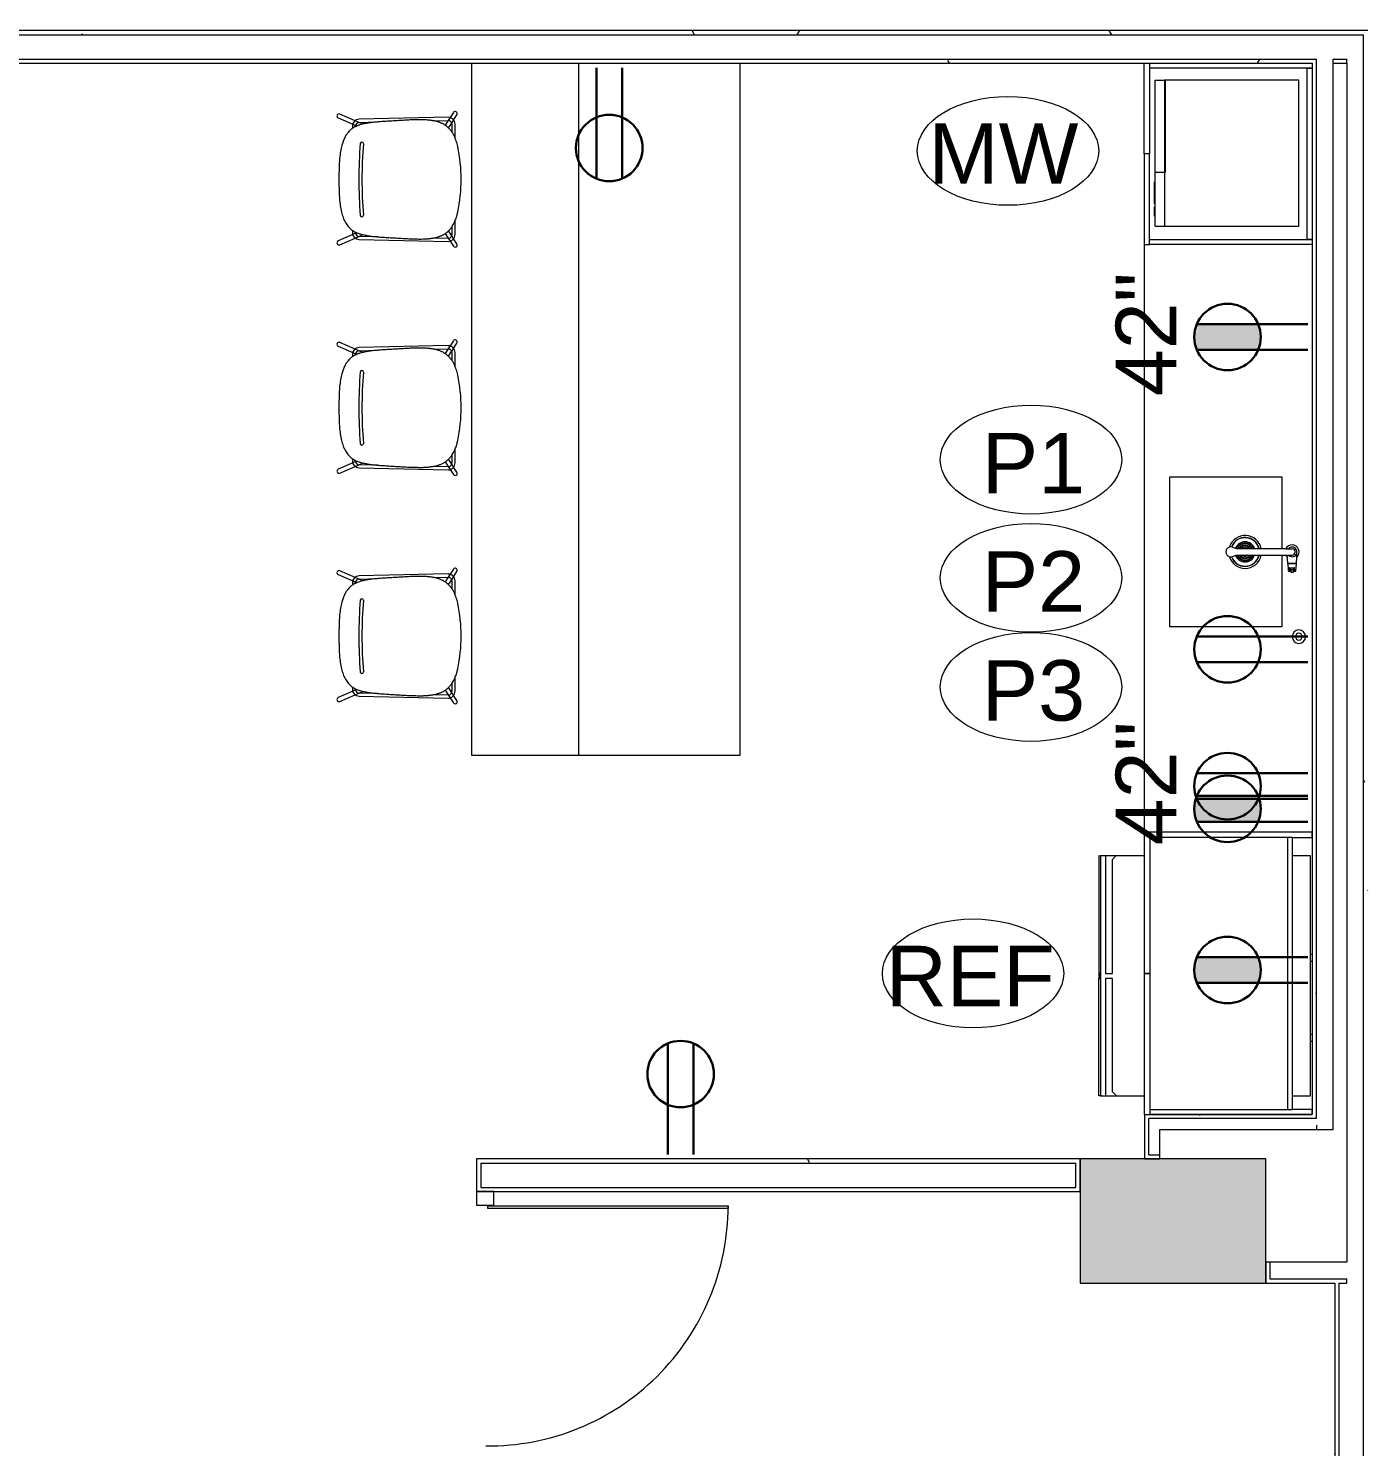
# Model space of a CAD drawing. Header units: inches. Extents: x 0 to 1536, y 72 to 1354.
# Drawn here: x 886.6 to 1085.6, y 241.2 to 452.4 of the extents above; entities that cross this region are included whole.
import ezdxf

# ---------------------------------------------------------------- set-up
doc = ezdxf.new("R2010")
doc.units = ezdxf.units.IN
doc.header["$MEASUREMENT"] = 0
for name, color, linetype, lineweight in [('A-ANNO-NOTE', 131, 'Continuous', 9), ('A-COLS', 52, 'Continuous', 13), ('A-DOOR', 31, 'Continuous', 13), ('A-GLAZ-CWMG', 51, 'Continuous', 9), ('A-WALL', 113, 'Continuous', 13), ('A-WALL-PATT', 111, 'Continuous', 13), ('I-FURN', 30, 'Continuous', 9), ('I-WALL', 2, 'Continuous', 13), ('P-SANR-FIXT', 6, 'Continuous', 9), ('P-SANR-FIXT-IDEN', 2, 'Continuous', 9), ('Q-CASE', 31, 'Continuous', 9), ('Q-SPCQ', 91, 'Continuous', 9), ('Q-SPCQ-IDEN', 132, 'Continuous', 9)]:
    doc.layers.add(name, color=color, linetype=linetype, lineweight=lineweight)
doc.styles.add('Arial_1', font='arial.ttf', dxfattribs={"height": 9})
doc.styles.add('Swis721 Lt BT_2', font='swissl.ttf', dxfattribs={"height": 9})
pattern_1 = [(0, (0, 0), (30.72, 7.68), [1.267, -21.773, 1.267, -21.773, -122.88]), (0, (0, 0), (30.72, 7.68), [-46.08, 1.267, -44.813, 1.267, -21.773, -53.76]), (0, (0, 0), (30.72, 7.68), [-115.2, 1.267, -14.093, 1.267, -37.133]), (120, (11.52, 3.84), (-22.011075, 22.7643), [1.267, -21.773, 1.267, -21.773, -122.88]), (120, (11.52, 3.84), (-22.011075, 22.7643), [-46.08, 1.267, -44.813, 1.267, -21.773, -53.76]), (120, (11.52, 3.84), (-22.011075, 22.7643), [-115.2, 1.267, -14.093, 1.267, -37.133]), (240, (15.36, 19.2), (-8.708925, -30.4443), [1.267, -21.773, 1.267, -21.773, -122.88]), (240, (15.36, 19.2), (-8.708925, -30.4443), [-46.08, 1.267, -44.813, 1.267, -21.773, -53.76]), (240, (15.36, 19.2), (-8.708925, -30.4443), [-115.2, 1.267, -14.093, 1.267, -37.133])]

# ---------------------------------------------------------------- blocks, each defined once
blk = doc.blocks.new('A-Refrigerator - A-Refrigerator-7509671-Level XX  POWER _ SIGNAL')
at = {"layer": 'Q-SPCQ'}
for p, q in [((17.88, 13.75), (-17.87, 13.75)), ((-17.87, 13.75), (-17.87, 11.05)), ((-3.18, 14), (-3.18, 13.75)), ((-2.18, 13.75), (-2.18, 14)), ((8.76, 14), (8.76, 13.75)), ((9.76, 13.75), (9.76, 14)), ((17.88, 11.05), (17.88, 13.75)), ((-17.87, -10.95), (-17.87, -17.5)), ((17.88, -17.5), (17.88, -10.95)), ((-17.33, -15.75), (-17.87, -15.21)), ((-17.87, -15.21), (-17.87, -16.75)), ((-17.87, -16.75), (-0.36, -16.75)), ((-0.36, -15.75), (-17.33, -15.75)), ((-0.36, -16.75), (-0.36, -15.75)), ((17.27, -15.75), (0.39, -15.75)), ((0.39, -15.75), (0.39, -16.75)), ((0.39, -16.75), (17.88, -16.75)), ((17.88, -15.14), (17.27, -15.75)), ((17.88, -16.75), (17.88, -15.14)), ((-17.87, -17.69), (-17.87, -17.5)), ((-17.87, -17.5), (17.88, -17.5)), ((-0.36, -17.69), (-17.87, -17.69)), ((-17.87, -17.69), (-17.87, -17.75)), ((-17.87, -17.75), (0.39, -17.75)), ((-0.36, -17.5), (-0.36, -17.69)), ((-0.36, -17.69), (0.39, -17.69)), ((0.39, -17.75), (0.39, -17.5)), ((17.88, -17.75), (0.39, -17.75)), ((17.88, -17.5), (17.88, -17.75))]:
    blk.add_line(p, q, dxfattribs=at)
blk = doc.blocks.new('CW-Single Glass Door - Patch Only - Short Pull-7431654-Level XX  POWER _ SIGNAL')
at = {"layer": 'A-DOOR'}
for p, q in [((-17.875, 37), (-17.5, 37)), ((-17.875, 1.25), (-17.875, 37)), ((-17.5, 37), (-17.5, 1.25)), ((-17.5, 1.25), (-17.875, 1.25))]:
    blk.add_line(p, q, dxfattribs=at)
at = {"layer": 'A-DOOR', "lineweight": 9}
blk.add_arc((-17.875, 1.25), 35.75, 359.5, 90, dxfattribs=at)
blk = doc.blocks.new('existing columns - existing columns-7228682-Level XX  POWER _ SIGNAL')
at = {"layer": 'A-COLS', "lineweight": 9}
h = blk.add_hatch(color=7, dxfattribs=at)
h.paths.add_polyline_path([(384.5, 264.85), (384.5, 284.85), (359.5, 284.85), (359.5, 264.85), (378.37, 264.85)], flags=0)
h.paths.add_polyline_path([(1273.33, 265.1), (1296.58, 265.1), (1296.58, 284.6), (1273.33, 284.6), (1273.33, 266.87)], flags=0)
h.paths.add_polyline_path([(614.75, 265.1), (614.75, 284.6), (585.25, 284.6), (585.25, 265.1)], flags=0)
h.paths.add_polyline_path([(140.33, 265.35), (162.62, 265.35), (162.62, 284.85), (125.37, 284.85), (125.37, 265.35)], flags=0)
h.paths.add_polyline_path([(1043.14, 265.6), (1070.77, 265.6), (1070.77, 284.1), (1043.14, 284.1), (1043.14, 266.87)], flags=0)
h.paths.add_polyline_path([(816.33, 265.6), (841.58, 265.6), (841.58, 284.1), (816.33, 284.1), (816.33, 266.87)], flags=0)
h.paths.add_polyline_path([(1297.94, 517.56), (1297.94, 540.06), (1274.69, 540.06), (1274.69, 517.56)], flags=0)
h.paths.add_polyline_path([(1049.47, 518.87), (1070.77, 518.87), (1070.77, 538.75), (1043.14, 538.75), (1043.14, 518.87), (1049.23, 518.87)], flags=0)
h.paths.add_polyline_path([(615, 520.1), (615, 539.97), (585, 539.97), (585, 520.1)], flags=0)
h.paths.add_polyline_path([(841.58, 520.1), (841.58, 538.22), (816.33, 538.22), (816.33, 520.1), (832.82, 520.1)], flags=0)
h.paths.add_polyline_path([(396.25, 522.37), (396.25, 540.6), (365.37, 540.6), (365.37, 522.37)], flags=0)
h.paths.add_polyline_path([(395, 759.02), (395, 770.52), (369, 770.52), (369, 759.02)], flags=0)
at = {"layer": 'A-COLS', "color": 8, "lineweight": 20}
for p, q in [((1070.77, 284.1), (1043.14, 284.1)), ((1043.14, 284.1), (1043.14, 265.6)), ((1070.77, 265.6), (1070.77, 284.1)), ((1043.14, 265.6), (1070.77, 265.6))]:
    blk.add_line(p, q, dxfattribs=at)
blk = doc.blocks.new('Rectangular Mullion - 2_ x 2 9_16_ rectangular-7291188-Level XX  POWER _ SIGNAL')
at = {"layer": 'A-GLAZ-CWMG', "lineweight": 20}
for p, q in [((0, 0.4375), (-2, 0.4375)), ((-2, 0.4375), (-2, -2.125)), ((0, -2.125), (0, 0.4375)), ((-2, -2.125), (0, -2.125))]:
    blk.add_line(p, q, dxfattribs=at)
blk = doc.blocks.new('CW Cupbd1 - Fridge 80_h x 24_d - 2 Doors - COUNTER DEPTH-7509609-Level XX  POWER _ SIGNAL')
at = {"layer": 'Q-CASE', "lineweight": 20}
for p, q in [((2.75, -2.36), (2, -2.36)), ((2, -2.36), (2, -26.56)), ((2.75, -5.31), (2.75, -2.36)), ((44, -2.36), (43.25, -2.36)), ((43.25, -2.36), (43.25, -5.31)), ((44, -26.56), (44, -2.36))]:
    blk.add_line(p, q, dxfattribs=at)
at = {"layer": 'Q-CASE'}
for p, q in [((43.25, -5.31), (2.75, -5.31)), ((2.75, -5.31), (2.75, -6.06)), ((2.75, -6.06), (2.75, -26.56)), ((2.75, -6.06), (43.25, -6.06)), ((43.25, -6.06), (43.25, -5.31)), ((43.25, -26.56), (43.25, -6.06)), ((2, -26.56), (23, -26.56)), ((2, -26.56), (2, -27.31)), ((23, -27.31), (2, -27.31)), ((23, -27.31), (23, -26.56)), ((23, -26.56), (44, -26.56)), ((23, -26.56), (23, -27.31)), ((44, -27.31), (23, -27.31)), ((44, -27.31), (44, -26.56))]:
    blk.add_line(p, q, dxfattribs=at)
blk = doc.blocks.new('SUITE 602 BAR1 - SUITE 602 BAR-7288213-Level XX  POWER _ SIGNAL')
at = {"layer": 'Q-CASE'}
for p, q in [((952.57, 447.22), (952.57, 344.22)), ((968.57, 344.22), (968.57, 447.22)), ((992.57, 344.22), (992.57, 447.22)), ((952.57, 344.22), (968.57, 344.22)), ((968.57, 344.22), (992.57, 344.22))]:
    blk.add_line(p, q, dxfattribs=at)
blk = doc.blocks.new('A-Microwave - 800 Watt-1_5CuFt-4748816-Level XX  POWER _ SIGNAL')
at = {"layer": 'Q-SPCQ'}
for p, q in [((17.11, -7.88), (-4.64, -7.88)), ((-4.64, -7.88), (-4.64, -27.88)), ((17.11, -27.88), (17.11, -7.88)), ((-4.64, -27.75), (9.11, -27.75)), ((-4.64, -29.25), (-4.64, -27.75)), ((-4.64, -27.88), (17.11, -27.88)), ((9.11, -29.25), (-4.64, -29.25)), ((9.11, -27.75), (9.11, -29.25)), ((17.11, -29.25), (9.11, -29.25)), ((10.48, -29.25), (10.48, -29.38)), ((11.86, -29.38), (10.48, -29.38)), ((11.86, -29.25), (11.86, -29.38)), ((11.92, -29.38), (11.86, -29.38)), ((11.92, -29.38), (11.92, -29.25)), ((12.42, -29.38), (11.92, -29.38)), ((12.42, -29.25), (12.42, -29.38)), ((13.79, -29.38), (12.42, -29.38)), ((13.79, -29.38), (13.79, -29.25)), ((14.23, -29.25), (14.23, -29.38)), ((15.61, -29.38), (14.23, -29.38)), ((15.61, -29.38), (15.61, -29.25)), ((17.11, -29.25), (17.11, -27.88))]:
    blk.add_line(p, q, dxfattribs=at)
blk = doc.blocks.new('Sink-Top_Under_Mount-Kitchen-KOHLER-Vault-K-3894 _2_ - Under-Mount_ NA-Stainless Steel-7303153-Level XX  POWER _ SIGNAL')
at = {"layer": 'P-SANR-FIXT'}
for centre in [(-1.28, 0), (-1.25, 0.28), (-1.15, 0.56), (-1, 0.8), (-0.95, 0), (-0.91, 0.29), (-0.8, 1), (-0.77, 0.56), (-0.62, 0), (-0.56, 1.15), (-0.56, 0.77), (-0.54, 0.31), (0.54, 0.31), (0.56, 1.15), (0.56, 0.77), (0.62, 0), (0.77, 0.56), (0.8, 1), (0.91, 0.29), (0.95, 0), (1, 0.8), (1.15, 0.56), (1.25, 0.28), (1.28, 0), (-1.25, -0.28), (-1.15, -0.56), (-1, -0.8), (-0.91, -0.29), (-0.8, -1), (-0.77, -0.56), (-0.56, -0.77), (-0.56, -1.15), (-0.54, -0.31), (0.54, -0.31), (0.56, -1.15), (0.56, -0.77), (0.77, -0.56), (0.8, -1), (0.91, -0.29), (1, -0.8), (1.15, -0.56), (1.25, -0.28)]:
    blk.add_circle(centre, 0.0946, dxfattribs=at)
for radius, start, end in [(2.45, 101.5682, 252.0188), (2.45, 360, 78.3934), (2.15, 103.1041, 249.4805), (2.12, 103.314, 249.3298), (1.5, 108.3684, 249.6965), (1.5, 360, 71.5564), (2.15, 360, 76.9136), (2.12, 360, 76.72), (1.5, 289.9108, 360), (2.12, 289.9228, 360), (2.15, 289.7808, 360), (2.45, 287.5521, 360)]:
    blk.add_arc((0, 0), radius, start, end, dxfattribs=at)
blk = doc.blocks.new('Faucet-Kitchen-KOHLER-Simplice-K-596 _1_ - CP-Polished Chrome-7305370-Level XX  POWER _ SIGNAL')
at = {"layer": 'P-SANR-FIXT'}
for p, q in [((-0.47, -0.93), (-0.47, 0.03)), ((1.71, 0.65), (0.77, 0.7)), ((1.74, 0.56), (1.74, 0.62)), ((1.74, 0.56), (1.74, -0.56)), ((1.79, 0.56), (1.74, 0.56)), ((1.79, 0.6), (1.79, 0.56)), ((1.79, 0.56), (1.79, -0.56)), ((2.77, 0.57), (1.83, 0.64)), ((2.74, 0.36), (2.32, 0.36)), ((2.69, 0.15), (2.69, -0.13)), ((3.02, 0.19), (2.73, 0.19)), ((2.85, 0.24), (2.85, 0.5)), ((3.02, 0.19), (2.92, 0.19)), ((3.02, -0.19), (3.02, 0.19)), ((-0.47, -0.93), (-0.47, -8.29)), ((0.47, -0.93), (0.47, 0)), ((0.47, -8.32), (0.47, -0.93)), ((1.74, -0.62), (1.74, -0.56)), ((1.74, -0.56), (1.79, -0.56)), ((1.79, -0.56), (1.79, -0.6)), ((2.74, -0.37), (2.32, -0.37)), ((2.75, -0.19), (3.02, -0.19)), ((2.85, -0.5), (2.85, -0.25)), ((2.92, -0.19), (3.02, -0.19)), ((-0.47, -8.29), (-0.71, -8.89)), ((0.7, -8.89), (0.47, -8.32))]:
    blk.add_line(p, q, dxfattribs=at)
for centre, radius, start, end in [((0, 0), 1.04, 42.1959, 180), ((0, 0), 0.723, 360, 180), ((0, 0), 0.472, 360, 176.882), ((0.62, -3.7), 4.4, 88.0554, 95.0922), ((1.71, 0.62), 0.0286, 0, 87), ((1.83, 0.6), 0.0344, 90, 180), ((2.73, 0.79), 0.608, 226.3561, 270), ((1.47, 0), 0.922, 336.8502, 23.1498), ((2.73, 0.15), 0.037, 90, 180), ((2.77, 0.49), 0.0829, 7.4038, 86), ((3.08, 0.48), 0.333, 224.9896, 240.1997), ((0, 0), 1.04, 180, 243.0863), ((0, 0), 0.723, 180, 229.2949), ((0, 0), 0.723, 310.8692, 360), ((0, 0), 1.04, 297.0105, 317.5003), ((0.62, 3.69), 4.4, 268.0554, 271.9446), ((3.55, -39.55), 38.95, 92.7065, 94.0949), ((1.71, -0.62), 0.0313, 272.7065, 360), ((1.83, -0.6), 0.0353, 180, 271.9618), ((1.37, 12.7), 13.34, 271.9618, 276.0368), ((2.75, -0.83), 0.635, 90, 133.3167), ((2.75, -0.13), 0.0624, 180, 270), ((2.77, -0.5), 0.0743, 270, 0), ((3.07, -0.46), 0.306, 119.0824, 135.6683), ((-0.01, -9.11), 0.742, 162.4663, 17.5337)]:
    blk.add_arc(centre, radius, start, end, dxfattribs=at)
for centre, major_axis, ratio, start_param, end_param in [((2.51, 1.15), (-0.475, 0.972), 0.199029, 2.42058, 2.894638), ((2.49, -1.15), (0.496, 0.963), 0.190716, 0.27771, 0.732663)]:
    blk.add_ellipse(centre, major_axis=major_axis, ratio=ratio, start_param=start_param, end_param=end_param, dxfattribs=at)
blk = doc.blocks.new('INSINKERATOR SINK TOP SWITCH - INSINKERATOR SINK TOP SWITCH-7310114-Level XX  POWER _ SIGNAL')
at = {"layer": 'P-SANR-FIXT'}
for radius, start, end in [(1, 360, 180), (1, 180, 360), (0.5, 360, 180), (0.5, 180, 360)]:
    blk.add_arc((0, 0), radius, start, end, dxfattribs=at)
blk = doc.blocks.new('CW Cupbd Combined - Oven Tower 96_h x 24_d - Single Shelf-7551916-Level XX  POWER _ SIGNAL')
at = {"layer": 'Q-CASE', "lineweight": 20}
for p, q in [((15.5, 30.31), (2, 30.31)), ((2, 30.31), (2, 29.56)), ((15.5, 29.56), (15.5, 30.31)), ((15.5, 29.56), (15.5, 30.31)), ((15.5, 30.31), (29, 30.31)), ((29, 30.31), (29, 29.56)), ((2, 29.56), (15.5, 29.56)), ((2, 5.31), (2, 29.56)), ((2.75, 29.56), (2.75, 5.31)), ((29, 29.56), (15.5, 29.56)), ((28.25, 5.31), (28.25, 29.56)), ((29, 29.56), (29, 5.31)), ((2.75, 5.31), (2, 5.31)), ((2.75, 6.06), (28.25, 6.06)), ((2.75, 5.31), (2.75, 6.06)), ((28.25, 5.31), (2.75, 5.31)), ((28.25, 6.06), (28.25, 5.31)), ((29, 5.31), (28.25, 5.31))]:
    blk.add_line(p, q, dxfattribs=at)
blk = doc.blocks.new('Seating-Bar_Stool-Teknion-ARBM_ARBN_Beso-2015 - 4 Leg-7442620-Level XX  POWER _ SIGNAL')
at = {"layer": 'I-FURN'}
for p, q in [((-9.73, 8.81), (-8.74, 6.55)), ((-8.21, 6.91), (-9.16, 9.06)), ((9.16, 9.06), (8.21, 6.91)), ((8.74, 6.55), (9.73, 8.81)), ((-8.74, 6.55), (-8.54, 6.1)), ((-8.02, 6.47), (-8.2, 6.89)), ((-7.94, 6.31), (-8.02, 6.47)), ((-7.58, 6.95), (-7.94, 6.95)), ((-7.94, 6.48), (-7.86, 6.48)), ((7.94, 6.95), (7.58, 6.95)), ((7.86, 6.48), (7.94, 6.48)), ((8.02, 6.47), (7.94, 6.31)), ((8.2, 6.89), (8.02, 6.47)), ((8.54, 6.1), (8.74, 6.55)), ((-8.96, 5.95), (-9.25, -7.28)), ((-8.55, 3.23), (-8.49, 5.94)), ((-8.53, 6.07), (-8.48, 5.97)), ((-8.48, 5.97), (-8.23, 5.4)), ((8.23, 5.4), (8.48, 5.97)), ((8.48, 5.97), (8.53, 6.07)), ((8.49, 5.94), (8.55, 3.23)), ((9.25, -7.28), (8.96, 5.95)), ((-8.78, -7.29), (-8.73, -5.1)), ((8.73, -5.1), (8.78, -7.29)), ((-9.2, -7.59), (-9.95, -8.08)), ((-9.61, -8.61), (-8.84, -8.11)), ((-8.77, -7.32), (-9.2, -7.59)), ((-8.84, -8.11), (-8.39, -7.82)), ((-8.06, -6.86), (-8.77, -7.32)), ((-8.39, -7.82), (-7.66, -7.35)), ((-7.06, -7.85), (-8.22, -7.85)), ((-8.22, -8.32), (-6.18, -8.32)), ((6.18, -8.32), (8.22, -8.32)), ((8.22, -7.85), (7.06, -7.85)), ((7.66, -7.35), (8.39, -7.82)), ((8.77, -7.32), (8.06, -6.86)), ((8.39, -7.82), (8.84, -8.11)), ((9.2, -7.59), (8.77, -7.32)), ((8.84, -8.11), (9.61, -8.61)), ((9.95, -8.08), (9.2, -7.59))]:
    blk.add_line(p, q, dxfattribs=at)
for centre, radius, start, end in [((-9.44, 8.94), 0.315, 23.7486, 203.7486), ((-2.1, -2.67), 11.57, 93.9486, 103.8466), ((0, -33.15), 42.12, 86.0514, 93.9486), ((2.1, -2.67), 11.57, 76.1534, 86.0514), ((9.44, 8.94), 0.315, 336.2514, 156.2514), ((-7.94, 5.93), 1.02, 90, 178.7588), ((-7.94, 5.93), 0.551, 90, 178.7588), ((7.94, 5.93), 1.02, 1.2412, 90), ((7.94, 5.93), 0.551, 1.2412, 90), ((-5.33, 5.55), 0.234, 94.7436, 274.7436), ((0, -58.65), 64.65, 85.2564, 94.7436), ((0, -58.65), 64.18, 85.2564, 94.7436), ((5.33, 5.55), 0.234, 265.2564, 85.2564), ((-9.78, -8.34), 0.315, 122.8695, 302.8695), ((-8.22, -7.3), 1.02, 178.7588, 270), ((-8.22, -7.3), 0.551, 178.7588, 270), ((8.22, -7.3), 1.02, 270, 1.2412), ((8.22, -7.3), 0.551, 270, 1.2412), ((9.78, -8.34), 0.315, 237.1305, 57.1305), ((0, 15.4), 24.63, 258.574, 281.426)]:
    blk.add_arc(centre, radius, start, end, dxfattribs=at)
for points, knots in [([(-4.87, 8.56), (-5.01, 8.53), (-5.29, 8.46), (-5.68, 8.33), (-6.05, 8.18), (-6.41, 8), (-6.72, 7.81), (-7.01, 7.59), (-7.22, 7.4), (-7.36, 7.24), (-7.49, 7.09), (-7.61, 6.92), (-7.71, 6.76), (-7.79, 6.63), (-7.86, 6.49), (-7.94, 6.33), (-8.02, 6.12), (-8.12, 5.85), (-8.18, 5.64), (-8.22, 5.49)], [0, 0, 0, 0, 0.071429, 0.142857, 0.214286, 0.285714, 0.357143, 0.428571, 0.5, 0.535714, 0.571429, 0.625, 0.678571, 0.705357, 0.732143, 0.785714, 0.839286, 0.892857, 1, 1, 1, 1]), ([(8.22, 5.49), (8.17, 5.68), (8.09, 5.96), (7.96, 6.28), (7.88, 6.46), (7.79, 6.64), (7.68, 6.81), (7.57, 6.99), (7.47, 7.11), (7.36, 7.24), (7.22, 7.4), (6.97, 7.63), (6.65, 7.86), (6.32, 8.05), (6.05, 8.18), (5.77, 8.29), (5.39, 8.43), (5.08, 8.52), (4.87, 8.56)], [0, 0, 0, 0, 0.142857, 0.214286, 0.25, 0.285714, 0.357143, 0.392857, 0.428571, 0.464286, 0.5, 0.571429, 0.678571, 0.732143, 0.785714, 0.839286, 0.892857, 1, 1, 1, 1]), ([(-8.22, 5.49), (-8.24, 5.4), (-8.27, 5.21), (-8.33, 4.92), (-8.38, 4.59), (-8.44, 4.25), (-8.48, 3.89), (-8.54, 3.4), (-8.59, 2.76), (-8.62, 2.22), (-8.64, 1.95)], [0, 0, 0, 0, 0.1, 0.2, 0.3, 0.4, 0.5, 0.6, 0.8, 1, 1, 1, 1]), ([(-8.64, 1.95), (-8.66, 1.67), (-8.69, 1.11), (-8.74, 0.26), (-8.79, -0.59), (-8.84, -1.44), (-8.87, -2.29), (-8.88, -3), (-8.88, -3.49), (-8.87, -3.77), (-8.86, -3.99), (-8.84, -4.2), (-8.82, -4.41), (-8.8, -4.62), (-8.77, -4.83), (-8.74, -5.04), (-8.7, -5.25), (-8.66, -5.45), (-8.6, -5.66), (-8.54, -5.86), (-8.47, -6.06), (-8.39, -6.26), (-8.27, -6.51), (-8.1, -6.82), (-7.85, -7.16), (-7.6, -7.42), (-7.39, -7.6), (-7.2, -7.76), (-6.96, -7.92), (-6.73, -8.05), (-6.54, -8.15), (-6.35, -8.25), (-6.1, -8.35), (-5.8, -8.47), (-5.4, -8.61), (-5.09, -8.69), (-4.88, -8.74)], [0, 0, 0, 0, 0.066667, 0.133333, 0.2, 0.266667, 0.333333, 0.4, 0.433333, 0.45, 0.466667, 0.483333, 0.5, 0.516667, 0.533333, 0.55, 0.566667, 0.583333, 0.6, 0.616667, 0.633333, 0.65, 0.666667, 0.7, 0.733333, 0.766667, 0.783333, 0.8, 0.825, 0.85, 0.8625, 0.875, 0.9, 0.925, 0.95, 1, 1, 1, 1]), ([(4.88, -8.74), (5.02, -8.71), (5.3, -8.63), (5.7, -8.5), (6.04, -8.38), (6.3, -8.27), (6.49, -8.18), (6.68, -8.08), (6.87, -7.97), (7.05, -7.86), (7.22, -7.74), (7.39, -7.6), (7.6, -7.42), (7.85, -7.16), (8.05, -6.88), (8.2, -6.63), (8.3, -6.45), (8.39, -6.26), (8.47, -6.06), (8.54, -5.86), (8.6, -5.66), (8.66, -5.45), (8.7, -5.25), (8.74, -5.04), (8.77, -4.83), (8.8, -4.62), (8.82, -4.41), (8.84, -4.2), (8.86, -3.99), (8.87, -3.77), (8.88, -3.49), (8.88, -3), (8.87, -2.29), (8.84, -1.44), (8.79, -0.59), (8.74, 0.26), (8.69, 1.11), (8.66, 1.67), (8.64, 1.95)], [0, 0, 0, 0, 0.033333, 0.066667, 0.1, 0.116667, 0.133333, 0.15, 0.166667, 0.183333, 0.2, 0.216667, 0.233333, 0.266667, 0.3, 0.316667, 0.333333, 0.35, 0.366667, 0.383333, 0.4, 0.416667, 0.433333, 0.45, 0.466667, 0.483333, 0.5, 0.516667, 0.533333, 0.55, 0.566667, 0.6, 0.666667, 0.733333, 0.8, 0.866667, 0.933333, 1, 1, 1, 1])]:
    blk.add_open_spline(points, degree=3, knots=knots, dxfattribs=at)
blk.add_open_spline([(8.64, 1.95), (8.63, 2.08), (8.61, 2.35), (8.59, 2.75), (8.56, 3.14), (8.52, 3.52), (8.48, 3.89), (8.44, 4.25), (8.38, 4.59), (8.33, 4.92), (8.27, 5.21), (8.24, 5.4), (8.22, 5.49)], degree=3, dxfattribs=at)
blk = doc.blocks.new('Seating-Bar_Stool-Teknion-ARBM_ARBN_Beso-2015 - 4 Leg-V31-Level XX  POWER _ SIGNAL')
at = {"layer": 'I-FURN'}
for p, q in [((-9.73, 8.81), (-8.74, 6.55)), ((-8.21, 6.91), (-9.16, 9.06)), ((9.16, 9.06), (8.21, 6.91)), ((8.74, 6.55), (9.73, 8.81)), ((-8.74, 6.55), (-8.54, 6.1)), ((-8.02, 6.47), (-8.2, 6.89)), ((-7.94, 6.31), (-8.02, 6.47)), ((-7.58, 6.95), (-7.94, 6.95)), ((-7.94, 6.48), (-7.86, 6.48)), ((7.94, 6.95), (7.58, 6.95)), ((7.86, 6.48), (7.94, 6.48)), ((8.02, 6.47), (7.94, 6.31)), ((8.2, 6.89), (8.02, 6.47)), ((8.54, 6.1), (8.74, 6.55)), ((-8.96, 5.95), (-9.25, -7.28)), ((-8.55, 3.23), (-8.49, 5.94)), ((-8.53, 6.07), (-8.48, 5.97)), ((-8.48, 5.97), (-8.23, 5.4)), ((8.23, 5.4), (8.48, 5.97)), ((8.48, 5.97), (8.53, 6.07)), ((8.49, 5.94), (8.55, 3.23)), ((9.25, -7.28), (8.96, 5.95)), ((-8.78, -7.29), (-8.73, -5.1)), ((8.73, -5.1), (8.78, -7.29)), ((-9.2, -7.59), (-9.95, -8.08)), ((-9.61, -8.61), (-8.84, -8.11)), ((-8.77, -7.32), (-9.2, -7.59)), ((-8.84, -8.11), (-8.39, -7.82)), ((-8.06, -6.86), (-8.77, -7.32)), ((-8.39, -7.82), (-7.66, -7.35)), ((-7.06, -7.85), (-8.22, -7.85)), ((-8.22, -8.32), (-6.18, -8.32)), ((6.18, -8.32), (8.22, -8.32)), ((8.22, -7.85), (7.06, -7.85)), ((7.66, -7.35), (8.36, -7.8)), ((8.77, -7.32), (8.06, -6.86)), ((8.39, -7.82), (8.84, -8.11)), ((9.2, -7.59), (8.77, -7.32)), ((8.84, -8.11), (9.61, -8.61)), ((9.95, -8.08), (9.2, -7.59))]:
    blk.add_line(p, q, dxfattribs=at)
for centre, radius, start, end in [((-9.44, 8.94), 0.315, 23.7486, 203.7486), ((-2.1, -2.67), 11.57, 93.9486, 103.8466), ((0, -33.15), 42.12, 86.0514, 93.9486), ((2.1, -2.67), 11.57, 76.1534, 86.0514), ((9.44, 8.94), 0.315, 336.2514, 156.2514), ((-7.94, 5.93), 1.02, 90, 178.7588), ((-7.94, 5.93), 0.551, 90, 178.7588), ((7.94, 5.93), 1.02, 1.2412, 90), ((7.94, 5.93), 0.551, 1.2412, 90), ((-5.33, 5.55), 0.234, 94.7436, 274.7436), ((0, -58.65), 64.65, 85.2564, 94.7436), ((0, -58.65), 64.18, 85.2564, 94.7436), ((5.33, 5.55), 0.234, 265.2564, 85.2564), ((-9.78, -8.34), 0.315, 122.8695, 302.8695), ((-8.22, -7.3), 1.02, 178.7588, 270), ((-8.22, -7.3), 0.551, 178.7588, 270), ((8.22, -7.3), 1.02, 270, 1.2412), ((8.22, -7.3), 0.551, 270, 1.2412), ((9.78, -8.34), 0.315, 237.1305, 57.1305), ((0, 15.4), 24.63, 258.574, 281.426)]:
    blk.add_arc(centre, radius, start, end, dxfattribs=at)
for points, knots in [([(-4.87, 8.56), (-5.01, 8.53), (-5.29, 8.46), (-5.68, 8.33), (-6.05, 8.18), (-6.41, 8), (-6.72, 7.81), (-7.01, 7.59), (-7.22, 7.4), (-7.36, 7.24), (-7.49, 7.09), (-7.61, 6.92), (-7.71, 6.76), (-7.79, 6.63), (-7.86, 6.49), (-7.94, 6.33), (-8.02, 6.12), (-8.12, 5.85), (-8.18, 5.64), (-8.22, 5.49)], [0, 0, 0, 0, 0.071429, 0.142857, 0.214286, 0.285714, 0.357143, 0.428571, 0.5, 0.535714, 0.571429, 0.625, 0.678571, 0.705357, 0.732143, 0.785714, 0.839286, 0.892857, 1, 1, 1, 1]), ([(8.22, 5.49), (8.17, 5.68), (8.09, 5.96), (7.96, 6.28), (7.88, 6.46), (7.79, 6.64), (7.68, 6.81), (7.57, 6.99), (7.47, 7.11), (7.36, 7.24), (7.22, 7.4), (6.97, 7.63), (6.65, 7.86), (6.32, 8.05), (6.05, 8.18), (5.77, 8.29), (5.39, 8.43), (5.08, 8.52), (4.87, 8.56)], [0, 0, 0, 0, 0.142857, 0.214286, 0.25, 0.285714, 0.357143, 0.392857, 0.428571, 0.464286, 0.5, 0.571429, 0.678571, 0.732143, 0.785714, 0.839286, 0.892857, 1, 1, 1, 1]), ([(-8.22, 5.49), (-8.24, 5.4), (-8.27, 5.21), (-8.33, 4.92), (-8.38, 4.59), (-8.44, 4.25), (-8.48, 3.89), (-8.54, 3.4), (-8.59, 2.76), (-8.62, 2.22), (-8.64, 1.95)], [0, 0, 0, 0, 0.1, 0.2, 0.3, 0.4, 0.5, 0.6, 0.8, 1, 1, 1, 1]), ([(-8.64, 1.95), (-8.66, 1.67), (-8.69, 1.11), (-8.74, 0.26), (-8.79, -0.59), (-8.84, -1.44), (-8.87, -2.29), (-8.88, -3), (-8.88, -3.49), (-8.87, -3.77), (-8.86, -3.99), (-8.84, -4.2), (-8.82, -4.41), (-8.8, -4.62), (-8.77, -4.83), (-8.74, -5.04), (-8.7, -5.25), (-8.66, -5.45), (-8.6, -5.66), (-8.54, -5.86), (-8.47, -6.06), (-8.39, -6.26), (-8.27, -6.51), (-8.1, -6.82), (-7.85, -7.16), (-7.6, -7.42), (-7.39, -7.6), (-7.2, -7.76), (-6.96, -7.92), (-6.73, -8.05), (-6.54, -8.15), (-6.35, -8.25), (-6.1, -8.35), (-5.8, -8.47), (-5.4, -8.61), (-5.09, -8.69), (-4.88, -8.74)], [0, 0, 0, 0, 0.066667, 0.133333, 0.2, 0.266667, 0.333333, 0.4, 0.433333, 0.45, 0.466667, 0.483333, 0.5, 0.516667, 0.533333, 0.55, 0.566667, 0.583333, 0.6, 0.616667, 0.633333, 0.65, 0.666667, 0.7, 0.733333, 0.766667, 0.783333, 0.8, 0.825, 0.85, 0.8625, 0.875, 0.9, 0.925, 0.95, 1, 1, 1, 1]), ([(4.88, -8.74), (5.02, -8.71), (5.3, -8.63), (5.7, -8.5), (6.04, -8.38), (6.3, -8.27), (6.49, -8.18), (6.68, -8.08), (6.87, -7.97), (7.05, -7.86), (7.22, -7.74), (7.39, -7.6), (7.6, -7.42), (7.85, -7.16), (8.05, -6.88), (8.2, -6.63), (8.3, -6.45), (8.39, -6.26), (8.47, -6.06), (8.54, -5.86), (8.6, -5.66), (8.66, -5.45), (8.7, -5.25), (8.74, -5.04), (8.77, -4.83), (8.8, -4.62), (8.82, -4.41), (8.84, -4.2), (8.86, -3.99), (8.87, -3.77), (8.88, -3.49), (8.88, -3), (8.87, -2.29), (8.84, -1.44), (8.79, -0.59), (8.74, 0.26), (8.69, 1.11), (8.66, 1.67), (8.64, 1.95)], [0, 0, 0, 0, 0.033333, 0.066667, 0.1, 0.116667, 0.133333, 0.15, 0.166667, 0.183333, 0.2, 0.216667, 0.233333, 0.266667, 0.3, 0.316667, 0.333333, 0.35, 0.366667, 0.383333, 0.4, 0.416667, 0.433333, 0.45, 0.466667, 0.483333, 0.5, 0.516667, 0.533333, 0.55, 0.566667, 0.6, 0.666667, 0.733333, 0.8, 0.866667, 0.933333, 1, 1, 1, 1])]:
    blk.add_open_spline(points, degree=3, knots=knots, dxfattribs=at)
blk.add_open_spline([(8.64, 1.95), (8.63, 2.08), (8.61, 2.35), (8.59, 2.75), (8.56, 3.14), (8.52, 3.52), (8.48, 3.89), (8.44, 4.25), (8.38, 4.59), (8.33, 4.92), (8.27, 5.21), (8.24, 5.4), (8.22, 5.49)], degree=3, dxfattribs=at)
blk = doc.blocks.new('Plumbing Equipment Tag - Standard-3394155-Level XX  POWER _ SIGNAL')
at = {"layer": 'P-SANR-FIXT-IDEN'}
blk.add_ellipse((-0.0499, 0.0037), major_axis=(-0.1406, 0), ratio=0.600473, dxfattribs=at)
blk = doc.blocks.new('Appliance_Specialty Equipment Tag - Standard-3515593-Level XX  POWER _ SIGNAL')
at = {"layer": 'Q-SPCQ-IDEN'}
blk.add_ellipse((-0.0499, 0.0037), major_axis=(-0.1406, 0), ratio=0.600473, dxfattribs=at)

msp = doc.modelspace()

# ---------------------------------------------------------------- hatches: boundary and pattern name
at = {"layer": 'A-ANNO-NOTE'}
for points in [[(1060.45, 404.83), (1060.33, 407.74), (1060.15, 406.18)], [(1060.15, 406.27), (1060.33, 407.74), (1060.19, 407.06)], [(1060.45, 404.83), (1060.54, 408.3), (1060.33, 407.74)], [(1060.56, 404.55), (1060.54, 408.3), (1060.45, 404.83)], [(1060.56, 404.55), (1069.65, 404.55), (1060.58, 408.39)], [(1069.79, 404.92), (1069.82, 405.02), (1060.58, 408.39)], [(1069.87, 405.21), (1069.9, 405.3), (1060.58, 408.39)], [(1069.85, 405.11), (1069.87, 405.21), (1060.58, 408.39)], [(1069.82, 405.02), (1069.85, 405.11), (1060.58, 408.39)], [(1069.65, 404.55), (1069.69, 404.65), (1060.58, 408.39)], [(1069.73, 404.74), (1069.76, 404.83), (1060.58, 408.39)], [(1069.69, 404.65), (1069.73, 404.74), (1060.58, 408.39)], [(1069.76, 404.83), (1069.79, 404.92), (1060.58, 408.39)], [(1069.9, 405.3), (1069.92, 405.4), (1060.58, 408.39)], [(1070, 405.88), (1070.01, 405.98), (1060.58, 408.39)], [(1070.03, 406.18), (1070.03, 406.27), (1060.58, 408.39)], [(1070.01, 405.98), (1070.02, 406.08), (1060.58, 408.39)], [(1070.02, 406.08), (1070.03, 406.18), (1060.58, 408.39)], [(1069.94, 405.49), (1069.96, 405.59), (1060.58, 408.39)], [(1069.98, 405.69), (1069.99, 405.78), (1060.58, 408.39)], [(1069.96, 405.59), (1069.98, 405.69), (1060.58, 408.39)], [(1069.99, 405.78), (1070, 405.88), (1060.58, 408.39)], [(1069.92, 405.4), (1069.94, 405.49), (1060.58, 408.39)], [(1070.03, 406.27), (1070.04, 406.37), (1060.58, 408.39)], [(1070.04, 406.37), (1070.04, 406.47), (1060.58, 408.39)], [(1070.04, 406.57), (1070.03, 406.67), (1060.58, 408.39)], [(1070.03, 406.77), (1070.02, 406.86), (1060.58, 408.39)], [(1070.03, 406.67), (1070.03, 406.77), (1060.58, 408.39)], [(1070.02, 406.86), (1070.01, 406.96), (1060.58, 408.39)], [(1070, 407.06), (1069.99, 407.16), (1060.58, 408.39)], [(1069.98, 407.25), (1069.96, 407.35), (1060.58, 408.39)], [(1069.99, 407.16), (1069.98, 407.25), (1060.58, 408.39)], [(1070.01, 406.96), (1070, 407.06), (1060.58, 408.39)], [(1069.96, 407.35), (1069.94, 407.45), (1060.58, 408.39)], [(1069.92, 407.54), (1069.9, 407.64), (1060.58, 408.39)], [(1069.87, 407.74), (1069.85, 407.83), (1060.58, 408.39)], [(1069.9, 407.64), (1069.87, 407.74), (1060.58, 408.39)], [(1069.85, 407.83), (1069.82, 407.92), (1060.58, 408.39)], [(1069.79, 408.02), (1069.76, 408.11), (1060.58, 408.39)], [(1069.73, 408.2), (1069.69, 408.3), (1060.58, 408.39)], [(1069.76, 408.11), (1069.73, 408.2), (1060.58, 408.39)], [(1069.82, 407.92), (1069.79, 408.02), (1060.58, 408.39)], [(1069.94, 407.45), (1069.92, 407.54), (1060.58, 408.39)], [(1069.69, 408.3), (1069.65, 408.39), (1060.58, 408.39)], [(1070.04, 406.47), (1070.04, 406.57), (1060.58, 408.39)], [(1060.56, 334.3), (1060.54, 338.05), (1060.33, 337.49)], [(1060.56, 334.3), (1069.65, 334.3), (1060.58, 338.14)], [(1069.79, 334.67), (1069.82, 334.77), (1060.58, 338.14)], [(1069.87, 334.96), (1069.9, 335.05), (1060.58, 338.14)], [(1069.85, 334.86), (1069.87, 334.96), (1060.58, 338.14)], [(1069.82, 334.77), (1069.85, 334.86), (1060.58, 338.14)], [(1069.65, 334.3), (1069.69, 334.4), (1060.58, 338.14)], [(1069.73, 334.49), (1069.76, 334.58), (1060.58, 338.14)], [(1069.69, 334.4), (1069.73, 334.49), (1060.58, 338.14)], [(1069.76, 334.58), (1069.79, 334.67), (1060.58, 338.14)], [(1069.9, 335.05), (1069.92, 335.15), (1060.58, 338.14)], [(1070, 335.63), (1070.01, 335.73), (1060.58, 338.14)], [(1070.03, 335.93), (1070.03, 336.02), (1060.58, 338.14)], [(1070.01, 335.73), (1070.02, 335.83), (1060.58, 338.14)], [(1070.02, 335.83), (1070.03, 335.93), (1060.58, 338.14)], [(1069.94, 335.24), (1069.96, 335.34), (1060.58, 338.14)], [(1069.98, 335.44), (1069.99, 335.53), (1060.58, 338.14)], [(1069.96, 335.34), (1069.98, 335.44), (1060.58, 338.14)], [(1069.99, 335.53), (1070, 335.63), (1060.58, 338.14)], [(1069.92, 335.15), (1069.94, 335.24), (1060.58, 338.14)], [(1070.03, 336.02), (1070.04, 336.12), (1060.58, 338.14)], [(1070.04, 336.12), (1070.04, 336.22), (1060.58, 338.14)], [(1070.04, 336.32), (1070.03, 336.42), (1060.58, 338.14)], [(1070.03, 336.52), (1070.02, 336.61), (1060.58, 338.14)], [(1070.03, 336.42), (1070.03, 336.52), (1060.58, 338.14)], [(1070.02, 336.61), (1070.01, 336.71), (1060.58, 338.14)], [(1070, 336.81), (1069.99, 336.91), (1060.58, 338.14)], [(1069.98, 337), (1069.96, 337.1), (1060.58, 338.14)], [(1069.99, 336.91), (1069.98, 337), (1060.58, 338.14)], [(1070.01, 336.71), (1070, 336.81), (1060.58, 338.14)], [(1069.96, 337.1), (1069.94, 337.2), (1060.58, 338.14)], [(1069.92, 337.29), (1069.9, 337.39), (1060.58, 338.14)], [(1069.87, 337.49), (1069.85, 337.58), (1060.58, 338.14)], [(1069.9, 337.39), (1069.87, 337.49), (1060.58, 338.14)], [(1069.85, 337.58), (1069.82, 337.68), (1060.58, 338.14)], [(1069.79, 337.77), (1069.76, 337.86), (1060.58, 338.14)], [(1069.73, 337.95), (1069.69, 338.05), (1060.58, 338.14)], [(1069.76, 337.86), (1069.73, 337.95), (1060.58, 338.14)], [(1069.82, 337.68), (1069.79, 337.77), (1060.58, 338.14)], [(1069.94, 337.2), (1069.92, 337.29), (1060.58, 338.14)], [(1069.69, 338.05), (1069.65, 338.14), (1060.58, 338.14)], [(1070.04, 336.22), (1070.04, 336.32), (1060.58, 338.14)], [(1060.45, 334.58), (1060.33, 337.49), (1060.15, 336.03)], [(1060.45, 334.58), (1060.15, 336.03), (1060.18, 335.63)], [(1060.56, 334.3), (1060.33, 337.49), (1060.45, 334.58)], [(1060.45, 310.57), (1060.33, 313.48), (1060.15, 312.02)], [(1060.56, 310.3), (1060.54, 314.04), (1060.33, 313.48)], [(1060.56, 310.3), (1060.33, 313.48), (1060.45, 310.57)], [(1060.56, 310.3), (1069.65, 310.3), (1060.58, 314.13)], [(1069.79, 310.66), (1069.82, 310.76), (1060.58, 314.13)], [(1069.87, 310.95), (1069.9, 311.04), (1060.58, 314.13)], [(1069.85, 310.85), (1069.87, 310.95), (1060.58, 314.13)], [(1069.82, 310.76), (1069.85, 310.85), (1060.58, 314.13)], [(1069.65, 310.3), (1069.69, 310.39), (1060.58, 314.13)], [(1069.73, 310.48), (1069.76, 310.57), (1060.58, 314.13)], [(1069.69, 310.39), (1069.73, 310.48), (1060.58, 314.13)], [(1069.76, 310.57), (1069.79, 310.66), (1060.58, 314.13)], [(1069.9, 311.04), (1069.92, 311.14), (1060.58, 314.13)], [(1070, 311.62), (1070.01, 311.72), (1060.58, 314.13)], [(1070.03, 311.92), (1070.03, 312.02), (1060.58, 314.13)], [(1070.01, 311.72), (1070.02, 311.82), (1060.58, 314.13)], [(1070.02, 311.82), (1070.03, 311.92), (1060.58, 314.13)], [(1069.94, 311.24), (1069.96, 311.33), (1060.58, 314.13)], [(1069.98, 311.43), (1069.99, 311.53), (1060.58, 314.13)], [(1069.96, 311.33), (1069.98, 311.43), (1060.58, 314.13)], [(1069.99, 311.53), (1070, 311.62), (1060.58, 314.13)], [(1069.92, 311.14), (1069.94, 311.24), (1060.58, 314.13)], [(1070.03, 312.02), (1070.04, 312.11), (1060.58, 314.13)], [(1070.04, 312.11), (1070.04, 312.21), (1060.58, 314.13)], [(1070.04, 312.31), (1070.03, 312.41), (1060.58, 314.13)], [(1070.03, 312.51), (1070.02, 312.61), (1060.58, 314.13)], [(1070.03, 312.41), (1070.03, 312.51), (1060.58, 314.13)], [(1070.02, 312.61), (1070.01, 312.7), (1060.58, 314.13)], [(1070, 312.8), (1069.99, 312.9), (1060.58, 314.13)], [(1069.98, 313), (1069.96, 313.09), (1060.58, 314.13)], [(1069.99, 312.9), (1069.98, 313), (1060.58, 314.13)], [(1070.01, 312.7), (1070, 312.8), (1060.58, 314.13)], [(1069.96, 313.09), (1069.94, 313.19), (1060.58, 314.13)], [(1069.92, 313.29), (1069.9, 313.38), (1060.58, 314.13)], [(1069.87, 313.48), (1069.85, 313.57), (1060.58, 314.13)], [(1069.9, 313.38), (1069.87, 313.48), (1060.58, 314.13)], [(1069.85, 313.57), (1069.82, 313.67), (1060.58, 314.13)], [(1069.79, 313.76), (1069.76, 313.85), (1060.58, 314.13)], [(1069.73, 313.95), (1069.69, 314.04), (1060.58, 314.13)], [(1069.76, 313.85), (1069.73, 313.95), (1060.58, 314.13)], [(1069.82, 313.67), (1069.79, 313.76), (1060.58, 314.13)], [(1069.94, 313.19), (1069.92, 313.29), (1060.58, 314.13)], [(1069.69, 314.04), (1069.65, 314.13), (1060.58, 314.13)], [(1070.04, 312.21), (1070.04, 312.31), (1060.58, 314.13)], [(1060.45, 310.57), (1060.15, 312.02), (1060.18, 311.62)]]:
    msp.add_hatch(color=256, dxfattribs=at).paths.add_polyline_path(points, flags=0)
at = {"layer": 'A-WALL-PATT', "lineweight": 9}
h = msp.add_hatch(dxfattribs=at)
h.set_pattern_fill('FP_1', color=256, style=0, pattern_type=2)
h.set_pattern_definition(pattern_1)
h.paths.add_polyline_path([(1085.33, 451.47), (1085.33, 452.1), (420.39, 452.1), (420.39, 451.47), (1082.83, 451.47)], flags=0)
h = msp.add_hatch(dxfattribs=at)
h.set_pattern_fill('FP_1', color=256, style=0, pattern_type=2)
h.set_pattern_definition(pattern_1)
h.paths.add_polyline_path([(1085.95, 265.6), (1085.95, 452.1), (1085.33, 452.1), (1085.33, 265.6)], flags=0)
h = msp.add_hatch(dxfattribs=at)
h.set_pattern_fill('FP_1', color=256, style=0, pattern_type=2)
h.set_pattern_definition(pattern_1)
h.paths.add_polyline_path([(968.57, 447.22), (1078.33, 447.22), (1078.33, 447.85), (584.62, 447.85), (584.62, 447.22), (967.57, 447.22)], flags=0)
h.paths.add_polyline_path([(581, 447.22), (581, 447.85), (483.02, 447.85), (483.02, 447.22), (580.37, 447.22)], flags=0)
h.paths.add_polyline_path([(443.3, 447.22), (479.39, 447.22), (479.39, 447.85), (424.64, 447.85), (424.64, 447.22), (425.38, 447.22)], flags=0)
h.paths.add_polyline_path([(420.39, 447.22), (421.02, 447.22), (421.02, 447.85), (420.39, 447.85), (420.39, 447.61)], flags=0)
h.paths.add_polyline_path([(1080.83, 447.22), (1082.83, 447.22), (1082.82, 447.85), (1080.83, 447.85)], flags=0)
h = msp.add_hatch(dxfattribs=at)
h.set_pattern_fill('FP_1', color=256, style=0, pattern_type=2)
h.set_pattern_definition(pattern_1)
h.paths.add_polyline_path([(1077.7, 290.1), (1078.33, 290.1), (1078.33, 447.22), (1077.7, 447.22), (1077.7, 290.35)], flags=0)
h = msp.add_hatch(dxfattribs=at)
h.set_pattern_fill('FP_1', color=256, style=0, pattern_type=2)
h.set_pattern_definition(pattern_1)
h.paths.add_polyline_path([(1074, 290.1), (1077.7, 290.1), (1077.7, 290.72), (1053.38, 290.72), (1053.38, 290.1), (1070.87, 290.1)], flags=0)
h = msp.add_hatch(dxfattribs=at)
h.set_pattern_fill('FP_1', color=256, style=0, pattern_type=2)
h.set_pattern_definition(pattern_1)
h.paths.add_polyline_path([(953.95, 279.85), (953.95, 283.47), (1042.52, 283.47), (1042.52, 279.85), (1043.14, 279.85), (1043.14, 284.1), (953.33, 284.1), (953.33, 279.85)], flags=0)
h = msp.add_hatch(dxfattribs=at)
h.set_pattern_fill('FP_1', color=256, style=0, pattern_type=2)
h.set_pattern_definition(pattern_1)
h.paths.add_polyline_path([(1081.08, 84), (1085.33, 84), (1085.33, 84.62), (1081.7, 84.62), (1081.7, 265.6), (1081.08, 265.6), (1081.08, 84.62)], flags=0)
h = msp.add_hatch(dxfattribs=at)
h.set_pattern_fill('FP_1', color=256, style=0, pattern_type=2)
h.set_pattern_definition(pattern_1)
h.paths.add_polyline_path([(1085.95, 84), (1085.95, 265.6), (1085.33, 265.6), (1085.33, 84)], flags=0)

# ---------------------------------------------------------------- linework, layer by layer
at = {"layer": 'A-ANNO-NOTE', "lineweight": 30}
for p, q in [((971.16, 446.57), (971.16, 430.05)), ((974.99, 446.57), (974.99, 430.05)), ((974.99, 446.57), (974.99, 430.05)), ((1077.05, 408.39), (1060.52, 408.39)), ((1077.05, 404.55), (1060.52, 404.55)), ((1077.05, 404.55), (1060.52, 404.55)), ((1077.05, 361.89), (1060.52, 361.89)), ((1077.05, 358.05), (1060.52, 358.05)), ((1077.05, 358.05), (1060.52, 358.05)), ((1077.05, 341.51), (1060.52, 341.51)), ((1077.05, 338.14), (1060.52, 338.14)), ((1077.05, 337.68), (1060.52, 337.68)), ((1077.05, 337.68), (1060.52, 337.68)), ((1077.05, 334.3), (1060.52, 334.3)), ((1077.05, 334.3), (1060.52, 334.3)), ((1077.05, 314.13), (1060.52, 314.13)), ((1077.05, 310.3), (1060.52, 310.3)), ((1077.05, 310.3), (1060.52, 310.3)), ((981.78, 284.75), (981.78, 301.28)), ((981.78, 284.75), (981.78, 301.28)), ((985.61, 284.75), (985.61, 301.28))]:
    msp.add_line(p, q, dxfattribs=at)
at = {"layer": 'A-ANNO-NOTE'}
for p, q in [((1069.65, 408.39), (1060.58, 408.39)), ((1060.56, 404.55), (1069.65, 404.55)), ((1069.65, 338.14), (1060.58, 338.14)), ((1060.56, 334.3), (1069.65, 334.3)), ((1069.65, 314.13), (1060.58, 314.13)), ((1060.56, 310.3), (1069.65, 310.3))]:
    msp.add_line(p, q, dxfattribs=at)
at = {"layer": 'A-ANNO-NOTE', "lineweight": 30}
for centre in [(973.08, 434.61), (1065.09, 406.47), (1065.09, 359.97), (1065.09, 339.59), (1065.09, 336.22), (1065.09, 312.21), (983.7, 296.72)]:
    msp.add_circle(centre, 4.95, dxfattribs=at)
at = {"layer": 'A-ANNO-NOTE'}
for centre, radius, start, end in [((1064.64, 406.45), 4.5, 154.5156, 204.9234), ((1065.09, 406.47), 4.95, 337.2244, 22.7756), ((1064.64, 336.2), 4.5, 154.5156, 204.9234), ((1065.09, 336.22), 4.95, 337.2244, 22.7756), ((1064.64, 312.19), 4.5, 154.5156, 204.9234), ((1065.09, 312.21), 4.95, 337.2244, 22.7756)]:
    msp.add_arc(centre, radius, start, end, dxfattribs=at)
at = {"layer": 'A-WALL'}
for p, q in [((420.39, 451.47), (1085.33, 451.47)), ((1085.33, 84.62), (1085.33, 451.47)), ((584.62, 447.85), (1078.33, 447.85)), ((1078.33, 290.1), (1078.33, 447.85)), ((1080.83, 447.22), (1080.83, 447.85)), ((1080.83, 447.85), (1082.83, 447.85)), ((1082.83, 447.22), (1082.83, 447.85)), ((1053.38, 284.72), (1053.38, 290.1)), ((1078.33, 290.1), (1053.38, 290.1)), ((953.95, 283.47), (953.95, 279.85)), ((953.95, 283.47), (1042.52, 283.47)), ((1042.52, 279.85), (1042.52, 283.47)), ((1053.38, 284.72), (1055, 284.72)), ((953.95, 279.85), (1042.52, 279.85)), ((1071.39, 268.72), (1071.39, 266.22)), ((1071.39, 266.22), (1082.83, 266.22)), ((1082.83, 265.6), (1082.83, 266.22)), ((1081.7, 265.6), (1082.83, 265.6)), ((1081.7, 84.62), (1081.7, 265.6))]:
    msp.add_line(p, q, dxfattribs=at)
at = {"layer": 'I-WALL'}
for p, q in [((1085.95, 452.1), (420.39, 452.1)), ((585.25, 447.22), (1052.7, 447.22)), ((1053.45, 447.22), (1077.7, 447.22)), ((1077.7, 447.22), (1077.7, 290.72)), ((1080.83, 288.47), (1080.83, 447.22)), ((1080.83, 447.22), (1082.83, 447.22)), ((1082.83, 447.22), (1082.83, 268.72)), ((1052.75, 290.72), (1052.75, 284.1)), ((1077.7, 290.72), (1053.5, 290.72)), ((1055, 284.1), (1055, 288.47)), ((1055, 288.47), (1080.83, 288.47)), ((1043.14, 284.1), (953.33, 284.1)), ((953.33, 284.1), (953.33, 279.22)), ((1043.14, 279.22), (1043.14, 284.1)), ((1052.75, 284.1), (1055, 284.1)), ((953.33, 279.22), (1043.14, 279.22)), ((1082.83, 268.72), (1070.77, 268.72)), ((1070.77, 268.72), (1070.77, 265.6)), ((1070.77, 265.6), (1081.08, 265.6)), ((1081.08, 265.6), (1081.08, 84))]:
    msp.add_line(p, q, dxfattribs=at)
at = {"layer": 'I-WALL', "lineweight": 9}
msp.add_line((1078.33, 289.1), (1078.33, 288.47), dxfattribs=at)
at = {"layer": 'Q-CASE'}
for p, q in [((1052.7, 420.22), (1052.7, 332.72)), ((1056.51, 385.65), (1073.16, 385.65)), ((1056.51, 363.3), (1056.51, 385.65)), ((1073.16, 385.65), (1073.16, 374.95)), ((1073.16, 374), (1073.16, 363.3)), ((1073.16, 363.3), (1056.51, 363.3)), ((1052.7, 332.72), (1052.75, 332.72))]:
    msp.add_line(p, q, dxfattribs=at)

# ---------------------------------------------------------------- block references
at = {"layer": 'A-COLS', "lineweight": 9}
msp.add_blockref('existing columns - existing columns-7228682-Level XX  POWER _ SIGNAL', (0, 0), dxfattribs=at)
at = {"layer": 'A-DOOR', "rotation": 269.9999999999998}
msp.add_blockref('CW-Single Glass Door - Patch Only - Short Pull-7431654-Level XX  POWER _ SIGNAL', (953.77, 259.22), dxfattribs=at)
at = {"layer": 'A-GLAZ-CWMG', "rotation": 89.99999999999986}
msp.add_blockref('Rectangular Mullion - 2_ x 2 9_16_ rectangular-7291188-Level XX  POWER _ SIGNAL', (953.77, 279.22), dxfattribs=at)
at = {"layer": 'I-FURN', "rotation": 90}
for name, p in [('Seating-Bar_Stool-Teknion-ARBM_ARBN_Beso-2015 - 4 Leg-7442620-Level XX  POWER _ SIGNAL', (941.81, 429.94)), ('Seating-Bar_Stool-Teknion-ARBM_ARBN_Beso-2015 - 4 Leg-V31-Level XX  POWER _ SIGNAL', (941.81, 395.94)), ('Seating-Bar_Stool-Teknion-ARBM_ARBN_Beso-2015 - 4 Leg-7442620-Level XX  POWER _ SIGNAL', (941.81, 361.94))]:
    msp.add_blockref(name, p, dxfattribs=at)
at = {"layer": 'P-SANR-FIXT', "rotation": 269.9999999999997}
for name, p in [('Sink-Top_Under_Mount-Kitchen-KOHLER-Vault-K-3894 _2_ - Under-Mount_ NA-Stainless Steel-7303153-Level XX  POWER _ SIGNAL', (1067.7, 374.47)), ('Faucet-Kitchen-KOHLER-Simplice-K-596 _1_ - CP-Polished Chrome-7305370-Level XX  POWER _ SIGNAL', (1074.7, 374.47))]:
    msp.add_blockref(name, p, dxfattribs=at)
at = {"layer": 'P-SANR-FIXT'}
msp.add_blockref('INSINKERATOR SINK TOP SWITCH - INSINKERATOR SINK TOP SWITCH-7310114-Level XX  POWER _ SIGNAL', (1075.71, 361.85), dxfattribs=at)
at = {"layer": 'P-SANR-FIXT-IDEN', "xscale": 95.99999999999994, "yscale": 95.99999999999994, "zscale": 95.99999999999994}
for p in [(1040.64, 387.86), (1040.64, 370.25), (1040.64, 354.01)]:
    msp.add_blockref('Plumbing Equipment Tag - Standard-3394155-Level XX  POWER _ SIGNAL', p, dxfattribs=at)
at = {"layer": 'Q-CASE'}
msp.add_blockref('SUITE 602 BAR1 - SUITE 602 BAR-7288213-Level XX  POWER _ SIGNAL', (0, 0), dxfattribs=at)
for name, p, rotation in [('CW Cupbd Combined - Oven Tower 96_h x 24_d - Single Shelf-7551916-Level XX  POWER _ SIGNAL', (1083.02, 418.23), 90), ('CW Cupbd1 - Fridge 80_h x 24_d - 2 Doors - COUNTER DEPTH-7509609-Level XX  POWER _ SIGNAL', (1080.07, 334.72), 270)]:
    msp.add_blockref(name, p, dxfattribs=dict(at, rotation=rotation))
at = {"layer": 'Q-SPCQ'}
for name, p, rotation in [('A-Microwave - 800 Watt-1_5CuFt-4748816-Level XX  POWER _ SIGNAL', (1083.58, 440.07), 269.9999999999991), ('A-Refrigerator - A-Refrigerator-7509671-Level XX  POWER _ SIGNAL', (1063.7, 311.36), 269.9999999999997)]:
    msp.add_blockref(name, p, dxfattribs=dict(at, rotation=rotation))
at = {"layer": 'Q-SPCQ-IDEN', "xscale": 95.99999999999994, "yscale": 95.99999999999994, "zscale": 95.99999999999994}
for p in [(1037.21, 433.83), (1032.01, 311.36)]:
    msp.add_blockref('Appliance_Specialty Equipment Tag - Standard-3515593-Level XX  POWER _ SIGNAL', p, dxfattribs=at)

# ---------------------------------------------------------------- texts
at = {"layer": 'A-ANNO-NOTE', "char_height": 9, "width": 20.604, "attachment_point": 1, "rotation": 90, "style": 'Swis721 Lt BT_2'}
for insert in [(1048.45, 397.66), (1048.45, 330.78)]:
    msp.add_mtext('42"', dxfattribs=dict(at, insert=insert))
at = {"layer": 'P-SANR-FIXT-IDEN', "char_height": 9, "width": 17.574, "attachment_point": 1, "style": 'Swis721 Lt BT_2'}
for s, insert in [('P1', (1028.52, 392.19)), ('P2', (1028.52, 374.58)), ('P3', (1028.52, 358.35))]:
    msp.add_mtext(s, dxfattribs=dict(at, insert=insert))
at = {"layer": 'Q-SPCQ-IDEN', "char_height": 9, "attachment_point": 1, "style": 'Arial_1'}
for s, insert, width in [('MW', (1020.56, 438.29), 28.179), ('REF', (1014.24, 315.82), 30.906)]:
    msp.add_mtext(s, dxfattribs=dict(at, insert=insert, width=width))

doc.saveas('drawing.dxf')
